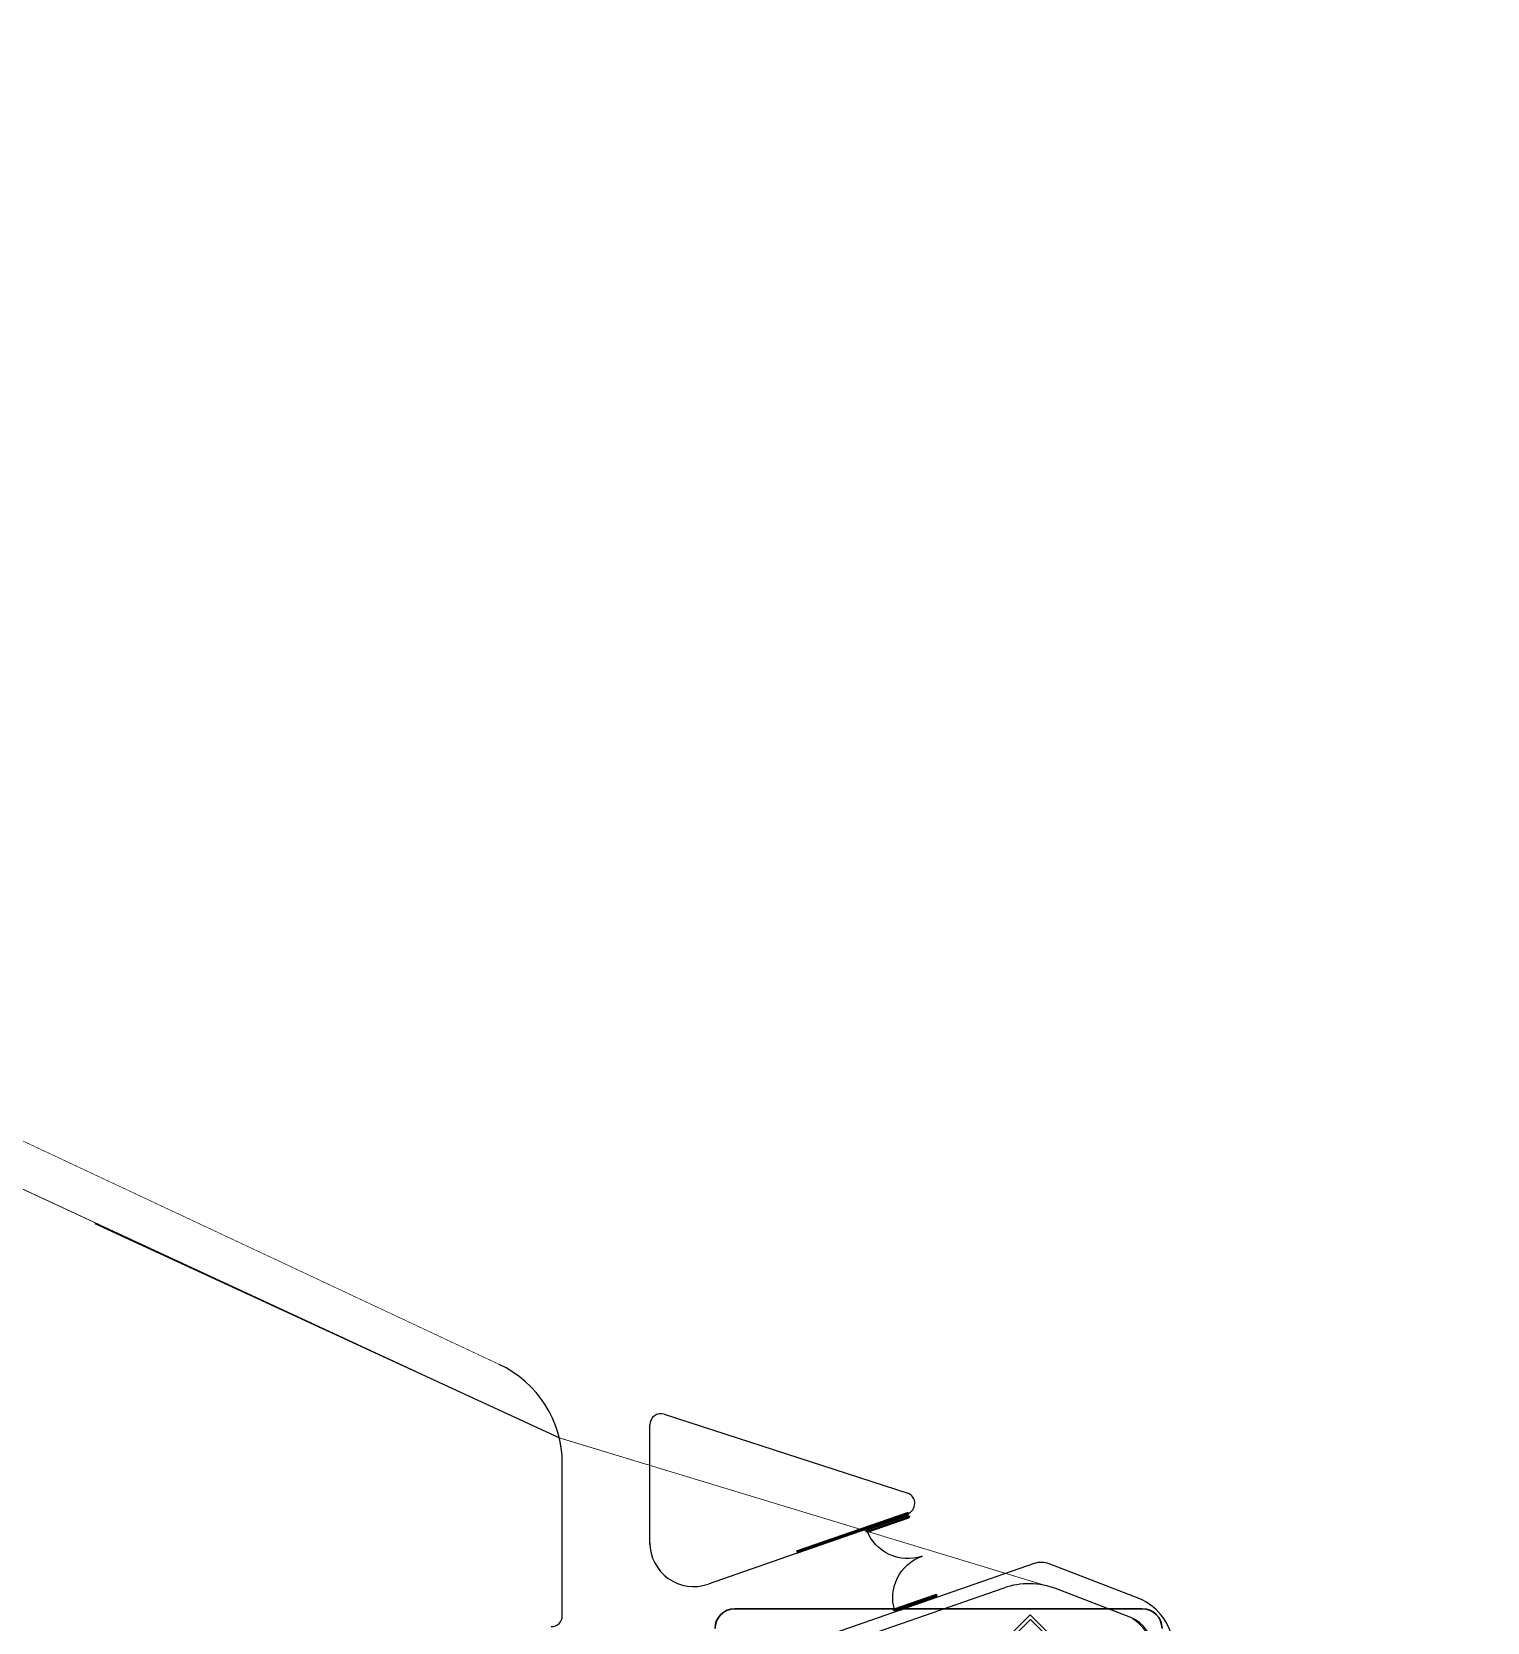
# Model space of a CAD drawing. Header units: metres. Extents: x -331 to 2982, y 362 to 2539.
# Drawn here: x 837 to 903.5, y 1015.1 to 1087.7 of the extents above; entities that cross this region are included whole.
import ezdxf

# ---------------------------------------------------------------- set-up
doc = ezdxf.new("R2010")
doc.units = ezdxf.units.M
doc.layers.get('0').update_dxf_attribs({"color": 251})
doc.layers.add('Botoeira_antiga', color=74, linetype='Continuous', lineweight=30)
doc.layers.add('Pis', color=251, linetype='Continuous')

msp = doc.modelspace()

# ---------------------------------------------------------------- linework, layer by layer
at = {"lineweight": 0}
msp.add_lwpolyline([(924.793, 803.353), (923.977, 997.797, 0.414222), (918.991, 1002.798, 0.000679), (885.373, 1002.81), (885.373, 1011.002), (885.373, 1011.602), (886.346, 1011.602, 0.742789), (887.202, 1015.306), (883.812, 1016.616), (861.104, 1023.517), (822.286, 1041.497), (810.536, 1047.218), (766.937, 1070.37), (744.433, 1083.333), (742.89, 1084.221), (740.77, 1085.453, 0.577621), (738.214, 1083.99), (738.288, 1030.283), (738.258, 981.963), (738.478, 955.361), (738.53, 946.811), (739.233, 850.325)], format="xyb", dxfattribs=at)
at = {"layer": 'Botoeira_antiga'}
msp.add_line((869.121, 1015.712), (887.728, 1015.712), dxfattribs=at)
for centre, start, end in [((869.121, 1014.812), 90, 180), ((887.728, 1014.812), 360, 90)]:
    msp.add_arc(centre, 0.9, start, end, dxfattribs=at)
at = {"layer": 'Pis'}
for p, q in [((861.104, 1023.517), (839.918, 1033.282)), ((865.897, 1024.589), (877.019, 1020.987))]:
    msp.add_line(p, q, dxfattribs=at)
at = {"layer": 'Pis', "extrusion": (-7.63458e-06, 1.17006e-05, 1)}
for p, q in [((865.243, 1018.645), (865.243, 1024.113)), ((861.243, 1015.398), (861.243, 1022.34)), ((876.069, 1019.673), (867.898, 1016.833)), ((882.782, 1017.772), (869.571, 1013.18)), ((887.542, 1016.188), (883.471, 1017.76)), ((881.401, 1016.657), (869.761, 1012.611)), ((887.202, 1015.306), (883.812, 1016.616))]:
    msp.add_line(p, q, dxfattribs=at)
at = {"layer": 'Pis', "extrusion": (7.63458e-06, -1.17006e-05, -1)}
for p, q in [((876.987, 1020.095), (871.928, 1018.337)), ((877.003, 1020.048), (871.936, 1018.287)), ((877.02, 1020.001), (871.945, 1018.237)), ((877.035, 1019.956), (875.146, 1019.3)), ((875.165, 1019.253), (877.051, 1019.909)), ((875.184, 1019.207), (877.068, 1019.862)), ((877.068, 1019.862), (877.035, 1019.956)), ((875.146, 1019.3), (875.184, 1019.207)), ((876.399, 1015.712), (878.282, 1016.367)), ((876.413, 1015.664), (878.299, 1016.32)), ((878.315, 1016.272), (876.427, 1015.616)), ((878.282, 1016.367), (878.315, 1016.272)), ((876.427, 1015.616), (876.399, 1015.712))]:
    msp.add_line(p, q, dxfattribs=at)
at = {"layer": 'Pis', "extrusion": (-1.3672e-05, -5.66315e-06, 1)}
for p, q in [((882.613, 1015.431), (880.774, 1013.593)), ((882.62, 1015.226), (880.987, 1013.593))]:
    msp.add_line(p, q, dxfattribs=at)
at = {"layer": 'Pis', "extrusion": (-7.63458e-06, -1.17006e-05, 1)}
for p, q in [((884.451, 1013.593), (882.613, 1015.431)), ((884.253, 1013.593), (882.62, 1015.226))]:
    msp.add_line(p, q, dxfattribs=at)
at = {"layer": 'Pis', "const_width": 0.03}
msp.add_lwpolyline([(858.363, 1026.868), (807.642, 1050.655), (795.943, 1056.632), (742.892, 1087.696)], dxfattribs=at)
msp.add_lwpolyline([(924.793, 803.353), (923.977, 997.797, 0.414222), (918.991, 1002.798, 0.000679), (885.373, 1002.81), (885.373, 1011.002), (885.373, 1011.602), (886.346, 1011.602, 0.742789), (887.202, 1015.306), (883.812, 1016.616), (861.104, 1023.517), (822.286, 1041.497), (810.536, 1047.218), (766.937, 1070.37), (744.433, 1083.333), (742.89, 1084.221), (740.77, 1085.453, 0.577621), (738.214, 1083.99), (738.288, 1030.283), (738.258, 981.963), (738.478, 955.361), (738.53, 946.811), (739.233, 850.325)], format="xyb", dxfattribs=at)
at = {"layer": 'Pis', "extrusion": (-7.63458e-06, 1.17006e-05, 1)}
for centre, radius, start, end in [((856.244, 1022.34, 0.005), 5, 0, 64.91233), ((867.241, 1018.722, 0.005), 2, 180, 289.16804), ((882.551, 1013.351, 0.005), 3.5, 68.87728, 109.16804), ((886.641, 1013.856, 0.005), 2.5, 360, 68.87728), ((886.641, 1013.856, 0.005), 1.555, 360, 68.87728)]:
    msp.add_arc(centre, radius, start, end, dxfattribs=at)
at = {"layer": 'Pis'}
for centre, radius, start, end in [((865.743, 1024.113), 0.5, 72.05541, 180), ((876.839, 1020.521), 0.5, 289.16804, 68.87728), ((883.111, 1016.828), 1, 68.87728, 109.16804), ((860.743, 1015.398), 0.5, 269.98641, 0)]:
    msp.add_arc(centre, radius, start, end, dxfattribs=at)
at = {"layer": 'Pis', "extrusion": (7.63458e-06, -1.17006e-05, -1)}
for centre, radius, start, end in [((-877.002, 1020.051, -0.005), 0.05, 70.83196, 250.83196), ((-877.051, 1019.909, -0.005), 0.05, 70.83196, 250.84238), ((-875.165, 1019.253, -0.005), 0.05, 247.96507, 67.96509), ((-877.018, 1020.003, -0.005), 2, 250.83196, 339.39942), ((-878.332, 1016.225, -0.005), 2, 342.26451, 70.83196), ((-878.299, 1016.32, -0.005), 0.05, 70.83196, 250.8366), ((-876.413, 1015.664, -0.005), 0.0501, 247.96495, 73.69894)]:
    msp.add_arc(centre, radius, start, end, dxfattribs=at)
at = {"layer": 'Pis', "extrusion": (-7.63458e-06, 1.17006e-05, 1)}
msp.add_point((876.711, 1015.663), dxfattribs=at)

doc.saveas('drawing.dxf')
